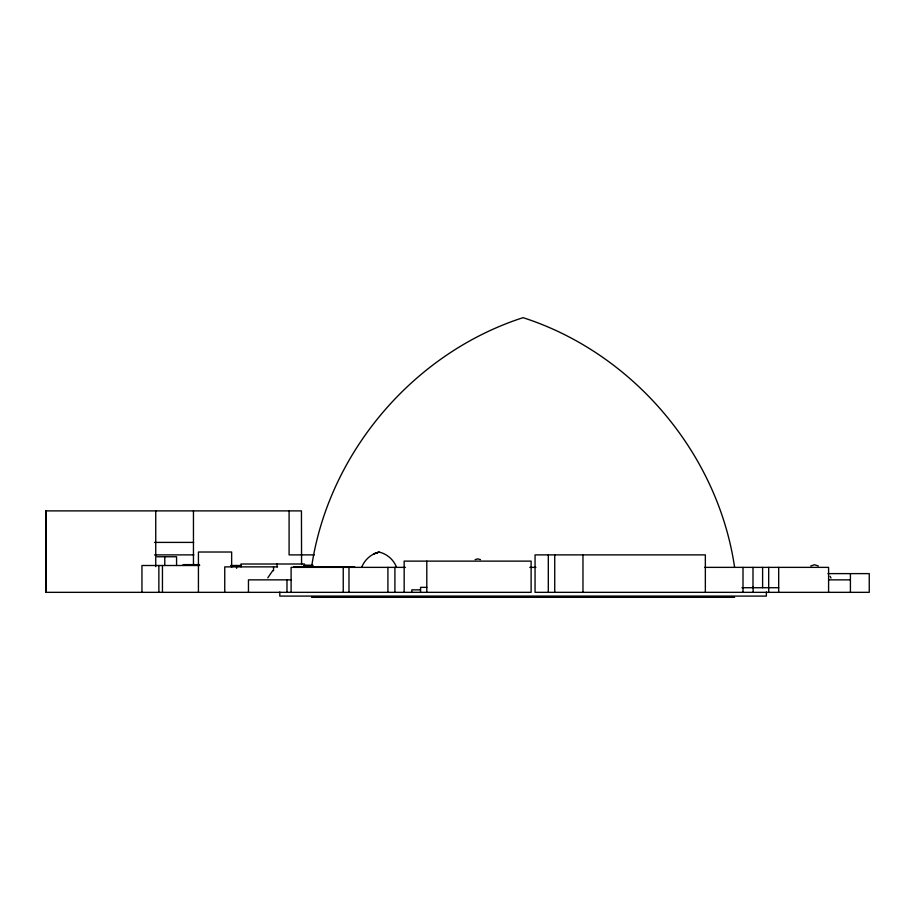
<?xml version="1.0" encoding="UTF-8"?>
<svg xmlns="http://www.w3.org/2000/svg" width="915" height="915" viewBox="0 0 915 915"><rect width="100%" height="100%" fill="white"/><g stroke="black" fill="none" stroke-linecap="round" stroke-linejoin="round"><path stroke-width="1.37" d="M311.546 567.369C328.245 453.142 413.248 353.053 523.071 317.665C632.906 353.053 717.909 453.142 734.608 567.369M361.688 567.369C364.49 559.797 371.25 553.872 379.13 552.077C387.011 553.872 393.759 559.797 396.572 567.369M267.786 577.822L272.796 570.583M810.759 565.962L814.544 564.749L818.33 565.962M475.148 559.614L477.802 558.882L480.466 559.614M154.498 542.401L193.591 542.401M154.498 554.89L193.889 554.89M314.36 554.89L289.094 554.89L289.094 510.89M156.991 556.755L176.572 556.755L176.572 565.504M182.977 564.624L199.516 564.624M304.363 565.379L313.17 565.379M199.676 565.504L141.951 565.504L141.951 592.337M230.683 565.504L241.205 565.504M303.757 565.504L311.901 565.504M277.577 566.877L224.747 566.877L224.747 592.337M293.498 566.877L354.768 566.877M405.414 567.369L291.107 567.369L291.107 592.337M529.796 567.369L535.916 567.369M704.55 567.369L828.59 567.369L828.59 592.337M827.983 573.614L869.25 573.614L869.25 592.337L535.058 592.337L535.058 554.89L705.351 554.89L705.351 592.337M291.107 579.858L248.457 579.858L248.457 592.337M828.59 579.858L850.412 579.858M426.802 587.35L420.557 587.35L420.557 592.337M741.928 587.727L778.688 587.727M420.557 589.843L411.819 589.843L411.819 592.337M311.546 597.335L734.608 597.335M830.077 576.267L831.003 578.028M850.412 573.614L850.412 592.337M778.688 567.369L778.688 592.337M768.692 567.369L768.692 592.337M766.358 591.982L766.358 596.088L279.796 596.088L279.796 591.982M762.607 567.369L762.607 587.727M753.125 586.755L753.125 592.337M752.999 567.369L752.999 587.727M743.003 567.369L743.003 592.337M582.969 554.89L582.969 592.337M554.73 554.89L554.73 592.337M548.314 554.89L548.314 592.337M426.802 561.124L426.802 592.337M404.167 592.337L404.167 561.124L531.112 561.124L531.112 592.337L45.75 592.337L45.75 510.89L301.447 510.89L301.573 564.601M394.903 567.369L394.903 592.337M387.914 567.369L387.914 592.337M348.981 567.369L348.981 592.337M343.239 567.369L343.239 592.337M304.478 566.877L304.478 564.006L240.977 564.006L240.977 566.877M286.978 579.858L286.978 592.337M277.028 564.006L277.028 566.877M273.551 566.877L273.551 570.766M236.608 565.504L236.608 568.329M231.644 567.311L231.644 552.019L198.429 552.019L198.429 592.337M193.454 510.89L193.454 565.196M164.78 556.755L164.78 565.504M162.447 565.504L162.447 592.337M158.867 565.504L158.867 592.337M155.744 510.89L155.744 566.625M45.876 510.89L45.876 592.337M377.449 552.614L374.018 553.85L379.13 552.077L377.449 552.614"/></g></svg>
